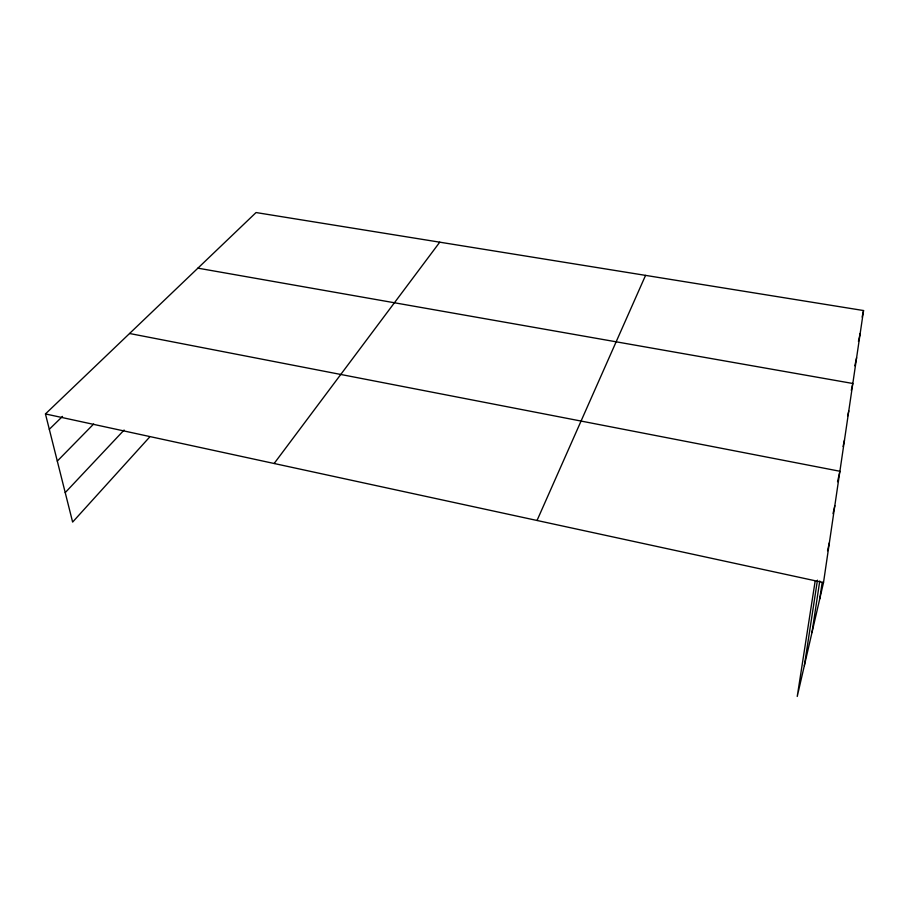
<?xml version="1.0" encoding="UTF-8"?>
<svg xmlns="http://www.w3.org/2000/svg" width="909" height="909" viewBox="0 0 909 909"><rect width="100%" height="100%" fill="white"/><g stroke="black" fill="none" stroke-linecap="round" stroke-linejoin="round"><path stroke-width="1.36" d="M815.089 581.521L797.238 696.453L823.509 582.567L863.55 310.548L256.054 212.547L45.45 413.936L72.629 522.084L149.53 437.172M819.736 598.906L822.202 582.317M811.976 632.55L819.77 580.965M804.34 665.695L817.441 580.181M862.13 317.071L863.55 310.548M858.437 341.409L860.175 333.455M854.824 365.804L856.608 357.726M851.301 390.325L852.812 383.484L197.889 268.155M847.654 415.981L848.779 410.891M843.041 446.546L844.484 440.092M837.541 481.747L839.893 471.26L129.567 333.501M833.019 513.642L834.826 505.677M827.542 550.752L829.383 542.673M537.037 520.471L645.56 275.382M274.143 463.499L439.763 242.18M65.221 492.621L124.101 430.037M57.301 461.09L93.65 424.026M49.313 429.298L62.516 416.402M45.45 413.936L823.509 582.567"/></g></svg>
